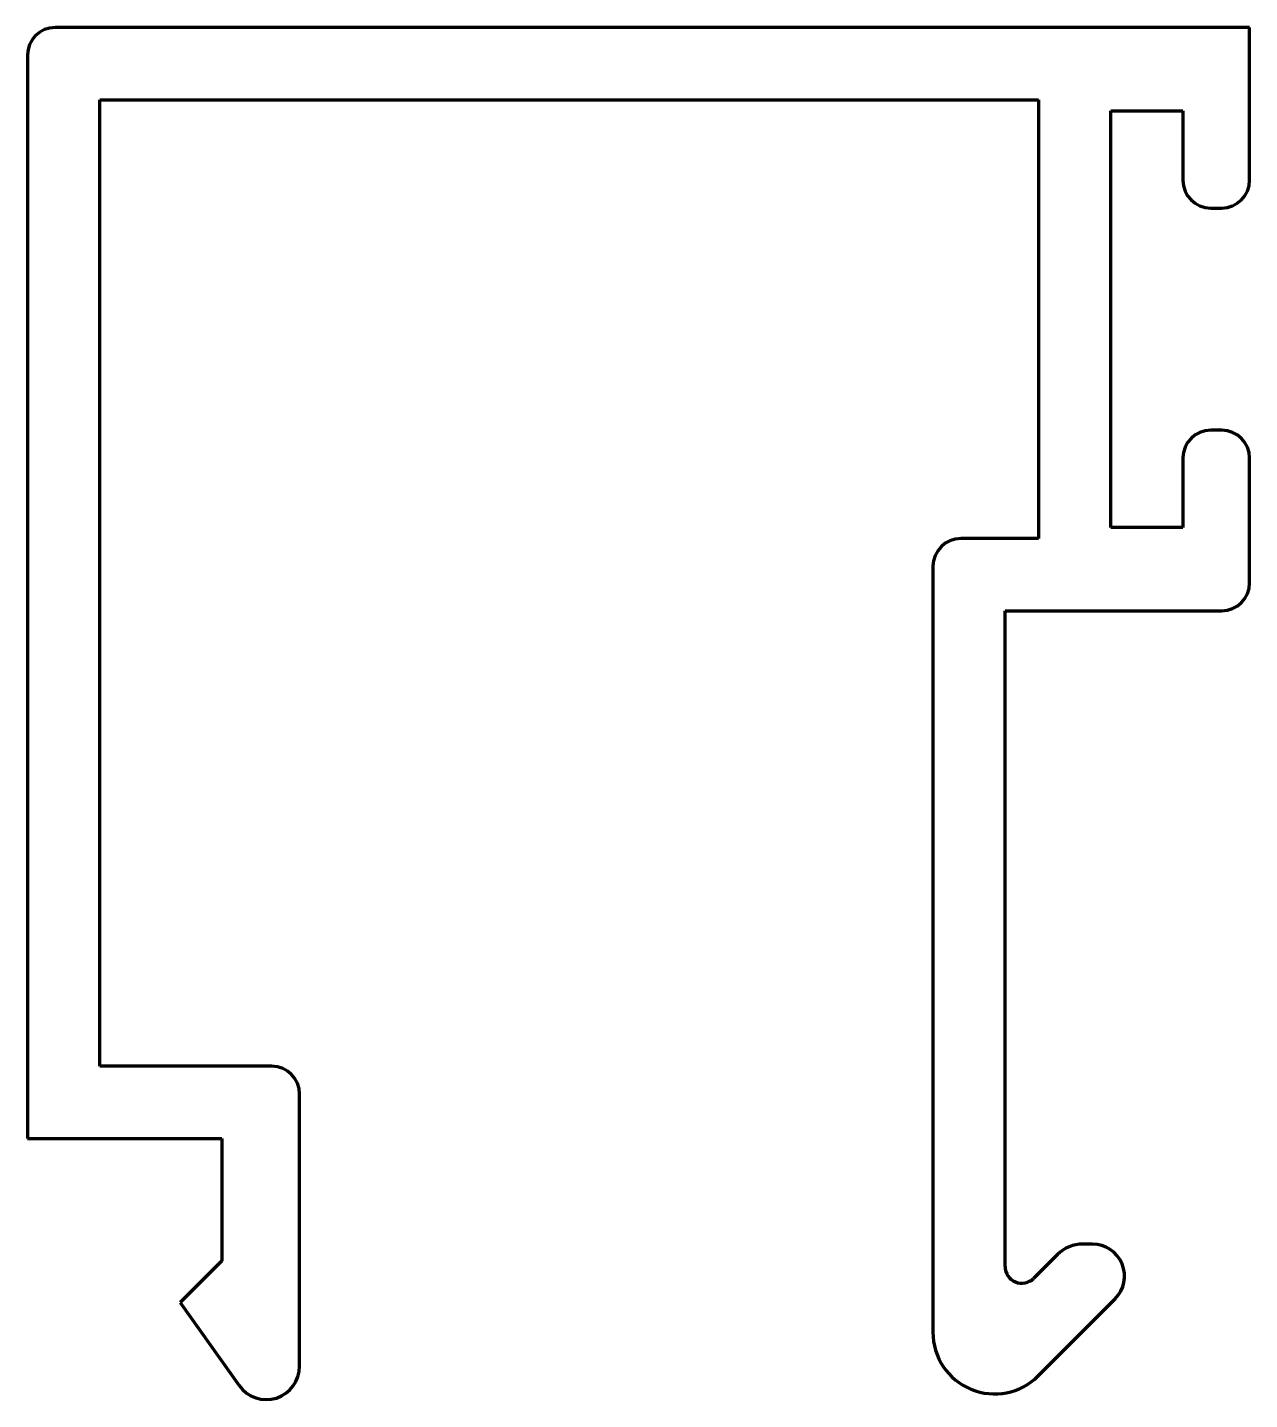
# Model space of a CAD drawing. Header units: millimetres. Extents: x 504.9 to 526.9, y 3136.4 to 3161.1.
import ezdxf

# ---------------------------------------------------------------- set-up
doc = ezdxf.new("R2010")
doc.units = ezdxf.units.MM

msp = doc.modelspace()

# ---------------------------------------------------------------- linework, layer by layer
at = {"lineweight": 100}
for p, q in [((526.906, 3161.104), (505.406, 3161.104)), ((526.906, 3158.354), (526.906, 3161.104)), ((504.906, 3160.604), (504.906, 3141.104)), ((506.206, 3142.404), (506.206, 3159.804)), ((506.206, 3159.804), (523.106, 3159.804)), ((523.106, 3159.804), (523.106, 3151.904)), ((524.406, 3152.104), (524.406, 3159.604)), ((524.406, 3159.604), (525.706, 3159.604)), ((525.706, 3159.604), (525.706, 3158.354)), ((526.206, 3157.854), (526.406, 3157.854)), ((526.406, 3153.854), (526.206, 3153.854)), ((525.706, 3153.354), (525.706, 3152.104)), ((526.906, 3151.104), (526.906, 3153.354)), ((525.706, 3152.104), (524.406, 3152.104)), ((523.106, 3151.904), (521.706, 3151.904)), ((521.206, 3151.404), (521.206, 3137.616)), ((522.506, 3138.798), (522.506, 3150.604)), ((522.506, 3150.604), (526.406, 3150.604)), ((509.306, 3142.404), (506.206, 3142.404)), ((509.806, 3137.004), (509.806, 3141.904)), ((504.906, 3141.104), (508.406, 3141.104)), ((508.406, 3141.104), (508.406, 3138.904)), ((524.077, 3139.204), (523.906, 3139.204)), ((508.406, 3138.904), (507.656, 3138.154)), ((523.446, 3139.014), (523.018, 3138.586)), ((507.656, 3138.154), (508.716, 3136.658)), ((523.101, 3136.831), (524.486, 3138.215))]:
    msp.add_line(p, q, dxfattribs=at)
for centre, radius, start, end in [((505.406, 3160.604), 0.5, 90, 180), ((526.206, 3158.354), 0.5, 180, 270), ((526.406, 3158.354), 0.5, 270, 0), ((526.206, 3153.354), 0.5, 90, 180), ((526.406, 3153.354), 0.5, 0, 90), ((521.706, 3151.404), 0.5, 90, 180), ((526.406, 3151.104), 0.5, 270, 360), ((509.306, 3141.904), 0.5, 0, 90), ((523.906, 3138.554), 0.65, 90, 135), ((524.077, 3138.625), 0.579, 315, 90), ((522.806, 3138.798), 0.3, 180, 315), ((522.316, 3137.616), 1.11, 180, 314.9997), ((509.206, 3137.004), 0.6, 215.3149, 0)]:
    msp.add_arc(centre, radius, start, end, dxfattribs=at)

doc.saveas('drawing.dxf')
